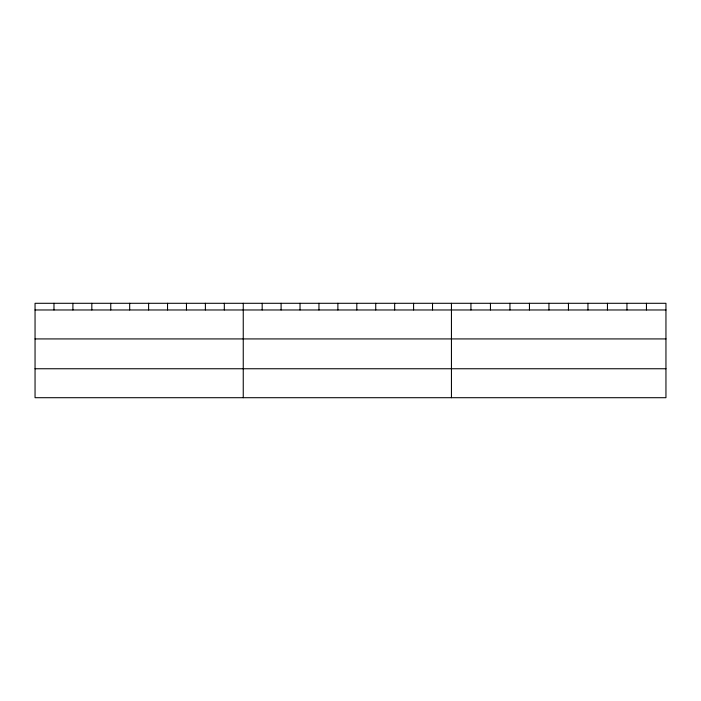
<?xml version="1.0" encoding="UTF-8"?>
<svg xmlns="http://www.w3.org/2000/svg" width="701" height="701" viewBox="0 0 701 701"><rect width="100%" height="100%" fill="white"/><g stroke="black" fill="none" stroke-linecap="round" stroke-linejoin="round"><path stroke-width="1.05" d="M665.95 338.925L665.95 303.296L35.05 303.296L35.05 397.704L665.95 397.704L665.95 338.925L35.05 338.925M35.05 309.973L665.95 309.973M35.05 368.752L665.95 368.752M646.453 303.296L646.453 309.973M626.948 303.296L626.948 309.973M607.452 303.296L607.452 309.973M587.946 303.296L587.946 309.973M568.45 303.296L568.45 309.973M548.944 303.296L548.944 309.973M529.448 303.296L529.448 309.973M509.942 303.296L509.942 309.973M490.446 303.296L490.446 309.973M470.941 303.296L470.941 309.973M451.444 303.296L451.444 397.704M432.517 303.296L432.517 309.973M413.59 303.296L413.59 309.973M394.663 303.296L394.663 309.973M375.736 303.296L375.736 309.973M356.809 303.296L356.809 309.973M337.882 303.296L337.882 309.973M318.955 303.296L318.955 309.973M300.028 303.296L300.028 309.973M281.101 303.296L281.101 309.973M262.174 303.296L262.174 309.973M243.247 303.296L243.247 397.704M224.32 303.296L224.32 309.973M205.393 303.296L205.393 309.973M186.466 303.296L186.466 309.973M167.539 303.296L167.539 309.973M148.612 303.296L148.612 309.973M129.685 303.296L129.685 309.973M110.758 303.296L110.758 309.973M91.831 303.296L91.831 309.973M72.904 303.296L72.904 309.973M53.977 303.296L53.977 309.973"/></g></svg>
